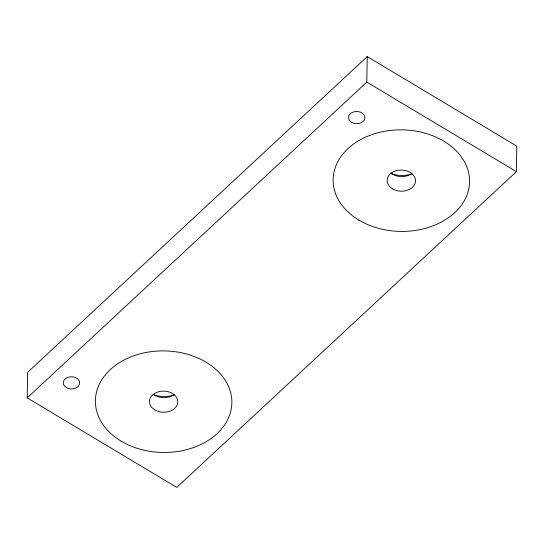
<?xml version="1.0" encoding="UTF-8"?>
<svg xmlns="http://www.w3.org/2000/svg" width="544" height="544" viewBox="0 0 544 544"><rect width="100%" height="100%" fill="white"/><g stroke="black" fill="none" stroke-linecap="round" stroke-linejoin="round"><path stroke-width="0.82" d="M27.2 397.882L27.601 372.368L367.207 56.59L516.8 146.118L516.399 171.632L176.793 487.41L27.2 397.882L366.806 82.103L367.207 56.59M366.806 82.103L516.399 171.632M412.094 173.223A14.192 10.567 0.9 0 1 390.748 172.802M174.366 394.264A14.192 10.567 0.9 0 1 153.646 394.366M411.767 174.087A27.295 20.318 0.9 0 1 391.605 173.903M174.039 395.128A27.295 20.318 0.9 0 1 153.877 394.951M392.516 188.843A14.192 10.567 0.9 0 0 415.385 182.288A14.192 10.567 0.9 0 0 396.141 170.768A14.192 10.567 0.9 0 0 392.516 188.843M154.795 409.884A14.192 10.567 0.9 0 0 177.664 403.328A14.192 10.567 0.9 0 0 158.413 391.809A14.192 10.567 0.9 0 0 154.795 409.884M121.169 441.15A68.245 50.796 0.9 0 0 231.118 409.632A68.245 50.796 0.9 0 0 138.577 354.253A68.245 50.796 0.9 0 0 121.169 441.15M358.897 220.102A68.245 50.796 0.9 0 0 468.84 188.584A68.245 50.796 0.9 0 0 376.305 133.205A68.245 50.796 0.9 0 0 358.897 220.102M66.368 387.593A8.187 6.093 0.9 0 0 79.567 383.806A8.187 6.093 0.9 0 0 68.462 377.162A8.187 6.093 0.9 0 0 66.368 387.593M351.642 122.339A8.187 6.093 0.9 0 0 364.834 118.551A8.187 6.093 0.9 0 0 353.729 111.908A8.187 6.093 0.9 0 0 351.642 122.339"/></g></svg>
